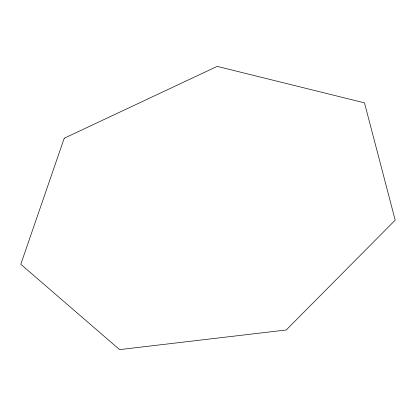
<?xml version="1.0" encoding="UTF-8"?>
<svg xmlns="http://www.w3.org/2000/svg" width="416" height="416" viewBox="0 0 416 416"><rect width="100%" height="100%" fill="white"/><g stroke="black" fill="none" stroke-linecap="round" stroke-linejoin="round"><path stroke-width="0.62" d="M64.23 138.226L20.8 264.274L119.595 349.617L286.218 329.987L395.2 220.163L364.478 102.846L217.183 66.383L64.23 138.226"/></g></svg>
